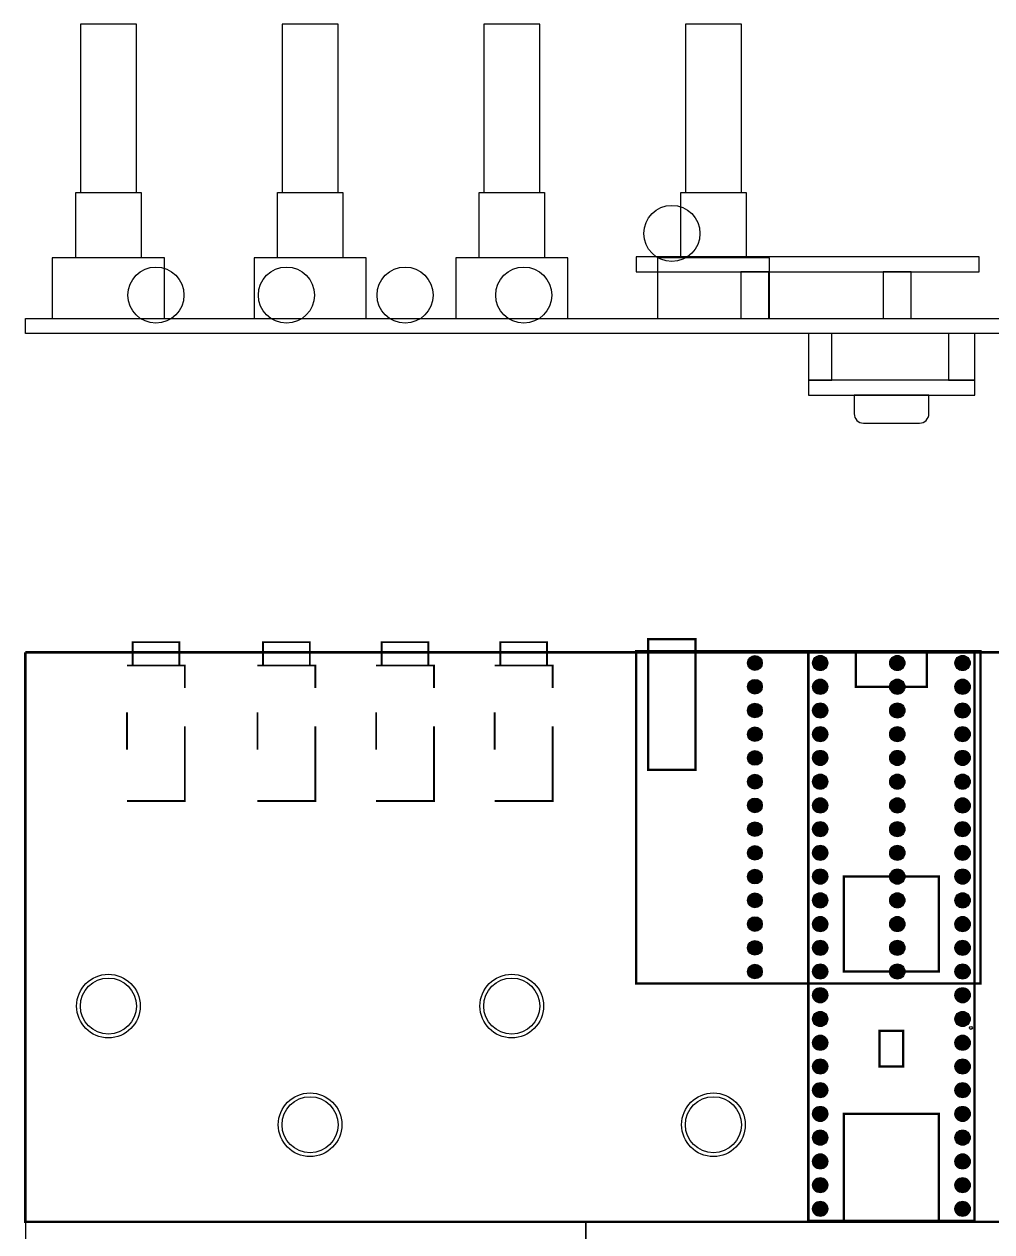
# Model space of a CAD drawing. Header units: millimetres. Extents: x -175 to 2286, y -1714 to 1134.
# Drawn here: x 611.4 to 715, y -225.2 to -96 of the extents above; entities that cross this region are included whole.
import ezdxf

# ---------------------------------------------------------------- set-up
doc = ezdxf.new("R2010")
doc.units = ezdxf.units.MM
for name, color, linetype, true_color in [('BoardOutLine', 6, 'Continuous', 0xff00ff), ('BottomSilkLayer', 7, 'Continuous', 0x66cc33), ('BottomSolderMaskLayer', 7, 'Continuous', 0xaa00ff), ('Hole', 7, 'Continuous', 0x222222), ('Multi-Layer', 7, 'Continuous', 0xc0c0c0), ('TopLayer', 1, 'Continuous', 0xff0000), ('TopSilkLayer', 7, 'Continuous', 0xffcc00), ('TopSolderMaskLayer', 7, 'Continuous', 0x800080)]:
    doc.layers.add(name, color=color, linetype=linetype, true_color=true_color)
doc.layers.add('header', color=190, linetype='Continuous')
doc.layers.add('pcb', color=104, linetype='Continuous')

msp = doc.modelspace()

# ---------------------------------------------------------------- hatches: boundary and pattern name
at = {"layer": 'BottomSolderMaskLayer'}
for points in [[(688.8404496884101, -164.3360597514082, 1), (690.4152528380164, -164.3360597514082, 1)], [(695.800063607638, -164.3363137519162, 1), (697.4256668588445, -164.3363137519162, 1)], [(704.0550801176709, -164.3360597514082, 1), (705.6806833688773, -164.3360597514082, 1)], [(711.040094087699, -164.3363137519162, 1), (712.6656973389055, -164.3363137519162, 1)], [(688.8404496884101, -166.8760648314184, 1), (690.4152528380164, -166.8760648314184, 1)], [(695.800063607638, -166.8763188319264, 1), (697.4256668588445, -166.8763188319264, 1)], [(704.0550801176709, -166.8760648314184, 1), (705.6806833688773, -166.8760648314184, 1)], [(711.040094087699, -166.8763188319264, 1), (712.6656973389055, -166.8763188319264, 1)], [(688.8404496884101, -169.4160699114285, 1), (690.4152528380164, -169.4160699114285, 1)], [(695.800063607638, -169.4163239119366, 1), (697.4256668588445, -169.4163239119366, 1)], [(704.0550801176709, -169.4160699114285, 1), (705.6806833688773, -169.4160699114285, 1)], [(711.040094087699, -169.4163239119366, 1), (712.6656973389055, -169.4163239119366, 1)], [(688.8404496884101, -171.9560749914386, 1), (690.4152528380164, -171.9560749914386, 1)], [(695.800063607638, -171.9563289919467, 1), (697.4256668588445, -171.9563289919467, 1)], [(704.0550801176709, -171.9560749914386, 1), (705.6806833688773, -171.9560749914386, 1)], [(711.040094087699, -171.9563289919467, 1), (712.6656973389055, -171.9563289919467, 1)], [(688.8404496884101, -174.4960800714489, 1), (690.4152528380164, -174.4960800714489, 1)], [(695.800063607638, -174.4963340719569, 1), (697.4256668588445, -174.4963340719569, 1)], [(704.0550801176709, -174.4960800714489, 1), (705.6806833688773, -174.4960800714489, 1)], [(711.040094087699, -174.4963340719569, 1), (712.6656973389055, -174.4963340719569, 1)], [(688.8404496884101, -177.036085151459, 1), (690.4152528380164, -177.036085151459, 1)], [(695.800063607638, -177.036339151967, 1), (697.4256668588445, -177.036339151967, 1)], [(704.0550801176709, -177.036085151459, 1), (705.6806833688773, -177.036085151459, 1)], [(711.040094087699, -177.036339151967, 1), (712.6656973389055, -177.036339151967, 1)], [(688.8404496884101, -179.5760902314692, 1), (690.4152528380164, -179.5760902314692, 1)], [(695.800063607638, -179.5763442319773, 1), (697.4256668588445, -179.5763442319773, 1)], [(704.0550801176709, -179.5760902314692, 1), (705.6806833688773, -179.5760902314692, 1)], [(711.040094087699, -179.5763442319773, 1), (712.6656973389055, -179.5763442319773, 1)], [(688.8404496884101, -182.1160953114793, 1), (690.4152528380164, -182.1160953114793, 1)], [(695.800063607638, -182.1163493119874, 1), (697.4256668588445, -182.1163493119874, 1)], [(704.0550801176709, -182.1160953114793, 1), (705.6806833688773, -182.1160953114793, 1)], [(711.040094087699, -182.1163493119874, 1), (712.6656973389055, -182.1163493119874, 1)], [(688.8404496884101, -184.6561003914895, 1), (690.4152528380164, -184.6561003914895, 1)], [(695.800063607638, -184.6563543919975, 1), (697.4256668588445, -184.6563543919975, 1)], [(704.0550801176709, -184.6561003914895, 1), (705.6806833688773, -184.6561003914895, 1)], [(711.040094087699, -184.6563543919975, 1), (712.6656973389055, -184.6563543919975, 1)], [(688.8404496884101, -187.1961054714997, 1), (690.4152528380164, -187.1961054714997, 1)], [(695.800063607638, -187.1963594720077, 1), (697.4256668588445, -187.1963594720077, 1)], [(704.0550801176709, -187.1961054714997, 1), (705.6806833688773, -187.1961054714997, 1)], [(711.040094087699, -187.1963594720077, 1), (712.6656973389055, -187.1963594720077, 1)], [(688.8404496884101, -189.7361105515098, 1), (690.4152528380164, -189.7361105515098, 1)], [(695.800063607638, -189.7363645520179, 1), (697.4256668588445, -189.7363645520179, 1)], [(704.0550801176709, -189.7361105515098, 1), (705.6806833688773, -189.7361105515098, 1)], [(711.040094087699, -189.7363645520179, 1), (712.6656973389055, -189.7363645520179, 1)], [(688.8404496884101, -192.2761156315199, 1), (690.4152528380164, -192.2761156315199, 1)], [(695.800063607638, -192.276369632028, 1), (697.4256668588445, -192.276369632028, 1)], [(704.0550801176709, -192.2761156315199, 1), (705.6806833688773, -192.2761156315199, 1)], [(711.040094087699, -192.276369632028, 1), (712.6656973389055, -192.276369632028, 1)], [(688.8404496884101, -194.8161207115301, 1), (690.4152528380164, -194.8161207115301, 1)], [(695.800063607638, -194.8163747120382, 1), (697.4256668588445, -194.8163747120382, 1)], [(704.0550801176709, -194.8161207115301, 1), (705.6806833688773, -194.8161207115301, 1)], [(711.040094087699, -194.8163747120382, 1), (712.6656973389055, -194.8163747120382, 1)], [(688.8404496884101, -197.3561257915403, 1), (690.4152528380164, -197.3561257915403, 1)], [(695.800063607638, -197.3563797920483, 1), (697.4256668588445, -197.3563797920483, 1)], [(704.0550801176709, -197.3561257915403, 1), (705.6806833688773, -197.3561257915403, 1)], [(711.040094087699, -197.3563797920483, 1), (712.6656973389055, -197.3563797920483, 1)], [(695.800063607638, -199.8963848720585, 1), (697.4256668588445, -199.8963848720585, 1)], [(711.040094087699, -199.8963848720585, 1), (712.6656973389055, -199.8963848720585, 1)], [(695.800063607638, -202.4363899520687, 1), (697.4256668588445, -202.4363899520687, 1)], [(711.040094087699, -202.4363899520687, 1), (712.6656973389055, -202.4363899520687, 1)], [(695.800063607638, -204.9763950320788, 1), (697.4256668588445, -204.9763950320788, 1)], [(711.040094087699, -204.9763950320788, 1), (712.6656973389055, -204.9763950320788, 1)], [(695.800063607638, -207.5164001120889, 1), (697.4256668588445, -207.5164001120889, 1)], [(711.040094087699, -207.5164001120889, 1), (712.6656973389055, -207.5164001120889, 1)], [(695.800063607638, -210.0564051920991, 1), (697.4256668588445, -210.0564051920991, 1)], [(711.040094087699, -210.0564051920991, 1), (712.6656973389055, -210.0564051920991, 1)], [(695.800063607638, -212.5964102721093, 1), (697.4256668588445, -212.5964102721093, 1)], [(711.040094087699, -212.5964102721093, 1), (712.6656973389055, -212.5964102721093, 1)], [(695.800063607638, -215.1364153521195, 1), (697.4256668588445, -215.1364153521195, 1)], [(711.040094087699, -215.1364153521195, 1), (712.6656973389055, -215.1364153521195, 1)], [(695.800063607638, -217.6764204321296, 1), (697.4256668588445, -217.6764204321296, 1)], [(711.040094087699, -217.6764204321296, 1), (712.6656973389055, -217.6764204321296, 1)], [(695.800063607638, -220.2164255121397, 1), (697.4256668588445, -220.2164255121397, 1)], [(711.040094087699, -220.2164255121397, 1), (712.6656973389055, -220.2164255121397, 1)], [(695.800063607638, -222.75643059215, 1), (697.4256668588445, -222.75643059215, 1)], [(711.040094087699, -222.75643059215, 1), (712.6656973389055, -222.75643059215, 1)]]:
    msp.add_hatch(color=256, dxfattribs=at).paths.add_polyline_path(points)
at = {"layer": 'Multi-Layer'}
for points in [[(688.8658497392103, -164.3360597514082, 1), (690.3898527872163, -164.3360597514082, 1)], [(695.8508637092382, -164.3363137519162, 1), (697.3748667572443, -164.3363137519162, 1)], [(704.1058802192711, -164.3360597514082, 1), (705.6298832672771, -164.3360597514082, 1)], [(711.0908941892992, -164.3363137519162, 1), (712.6148972373053, -164.3363137519162, 1)], [(688.8658497392103, -166.8760648314184, 1), (690.3898527872163, -166.8760648314184, 1)], [(695.8508637092382, -166.8763188319264, 1), (697.3748667572443, -166.8763188319264, 1)], [(704.1058802192711, -166.8760648314184, 1), (705.6298832672771, -166.8760648314184, 1)], [(711.0908941892992, -166.8763188319264, 1), (712.6148972373053, -166.8763188319264, 1)], [(688.8658497392103, -169.4160699114285, 1), (690.3898527872163, -169.4160699114285, 1)], [(695.8508637092382, -169.4163239119366, 1), (697.3748667572443, -169.4163239119366, 1)], [(704.1058802192711, -169.4160699114285, 1), (705.6298832672771, -169.4160699114285, 1)], [(711.0908941892992, -169.4163239119366, 1), (712.6148972373053, -169.4163239119366, 1)], [(688.8658497392103, -171.9560749914386, 1), (690.3898527872163, -171.9560749914386, 1)], [(695.8508637092382, -171.9563289919467, 1), (697.3748667572443, -171.9563289919467, 1)], [(704.1058802192711, -171.9560749914386, 1), (705.6298832672771, -171.9560749914386, 1)], [(711.0908941892992, -171.9563289919467, 1), (712.6148972373053, -171.9563289919467, 1)], [(688.8658497392103, -174.4960800714489, 1), (690.3898527872163, -174.4960800714489, 1)], [(695.8508637092382, -174.4963340719569, 1), (697.3748667572443, -174.4963340719569, 1)], [(704.1058802192711, -174.4960800714489, 1), (705.6298832672771, -174.4960800714489, 1)], [(711.0908941892992, -174.4963340719569, 1), (712.6148972373053, -174.4963340719569, 1)], [(688.8658497392103, -177.036085151459, 1), (690.3898527872163, -177.036085151459, 1)], [(695.8508637092382, -177.036339151967, 1), (697.3748667572443, -177.036339151967, 1)], [(704.1058802192711, -177.036085151459, 1), (705.6298832672771, -177.036085151459, 1)], [(711.0908941892992, -177.036339151967, 1), (712.6148972373053, -177.036339151967, 1)], [(688.8658497392103, -179.5760902314692, 1), (690.3898527872163, -179.5760902314692, 1)], [(695.8508637092382, -179.5763442319773, 1), (697.3748667572443, -179.5763442319773, 1)], [(704.1058802192711, -179.5760902314692, 1), (705.6298832672771, -179.5760902314692, 1)], [(711.0908941892992, -179.5763442319773, 1), (712.6148972373053, -179.5763442319773, 1)], [(688.8658497392103, -182.1160953114793, 1), (690.3898527872163, -182.1160953114793, 1)], [(695.8508637092382, -182.1163493119874, 1), (697.3748667572443, -182.1163493119874, 1)], [(704.1058802192711, -182.1160953114793, 1), (705.6298832672771, -182.1160953114793, 1)], [(711.0908941892992, -182.1163493119874, 1), (712.6148972373053, -182.1163493119874, 1)], [(688.8658497392103, -184.6561003914895, 1), (690.3898527872163, -184.6561003914895, 1)], [(695.8508637092382, -184.6563543919975, 1), (697.3748667572443, -184.6563543919975, 1)], [(704.1058802192711, -184.6561003914895, 1), (705.6298832672771, -184.6561003914895, 1)], [(711.0908941892992, -184.6563543919975, 1), (712.6148972373053, -184.6563543919975, 1)], [(688.8658497392103, -187.1961054714997, 1), (690.3898527872163, -187.1961054714997, 1)], [(695.8508637092382, -187.1963594720077, 1), (697.3748667572443, -187.1963594720077, 1)], [(704.1058802192711, -187.1961054714997, 1), (705.6298832672771, -187.1961054714997, 1)], [(711.0908941892992, -187.1963594720077, 1), (712.6148972373053, -187.1963594720077, 1)], [(688.8658497392103, -189.7361105515098, 1), (690.3898527872163, -189.7361105515098, 1)], [(695.8508637092382, -189.7363645520179, 1), (697.3748667572443, -189.7363645520179, 1)], [(704.1058802192711, -189.7361105515098, 1), (705.6298832672771, -189.7361105515098, 1)], [(711.0908941892992, -189.7363645520179, 1), (712.6148972373053, -189.7363645520179, 1)], [(688.8658497392103, -192.2761156315199, 1), (690.3898527872163, -192.2761156315199, 1)], [(695.8508637092382, -192.276369632028, 1), (697.3748667572443, -192.276369632028, 1)], [(704.1058802192711, -192.2761156315199, 1), (705.6298832672771, -192.2761156315199, 1)], [(711.0908941892992, -192.276369632028, 1), (712.6148972373053, -192.276369632028, 1)], [(688.8658497392103, -194.8161207115301, 1), (690.3898527872163, -194.8161207115301, 1)], [(695.8508637092382, -194.8163747120382, 1), (697.3748667572443, -194.8163747120382, 1)], [(704.1058802192711, -194.8161207115301, 1), (705.6298832672771, -194.8161207115301, 1)], [(711.0908941892992, -194.8163747120382, 1), (712.6148972373053, -194.8163747120382, 1)], [(688.8658497392103, -197.3561257915403, 1), (690.3898527872163, -197.3561257915403, 1)], [(695.8508637092382, -197.3563797920483, 1), (697.3748667572443, -197.3563797920483, 1)], [(704.1058802192711, -197.3561257915403, 1), (705.6298832672771, -197.3561257915403, 1)], [(711.0908941892992, -197.3563797920483, 1), (712.6148972373053, -197.3563797920483, 1)], [(695.8508637092382, -199.8963848720585, 1), (697.3748667572443, -199.8963848720585, 1)], [(711.0908941892992, -199.8963848720585, 1), (712.6148972373053, -199.8963848720585, 1)], [(695.8508637092382, -202.4363899520687, 1), (697.3748667572443, -202.4363899520687, 1)], [(711.0908941892992, -202.4363899520687, 1), (712.6148972373053, -202.4363899520687, 1)], [(695.8508637092382, -204.9763950320788, 1), (697.3748667572443, -204.9763950320788, 1)], [(711.0908941892992, -204.9763950320788, 1), (712.6148972373053, -204.9763950320788, 1)], [(695.8508637092382, -207.5164001120889, 1), (697.3748667572443, -207.5164001120889, 1)], [(711.0908941892992, -207.5164001120889, 1), (712.6148972373053, -207.5164001120889, 1)], [(695.8508637092382, -210.0564051920991, 1), (697.3748667572443, -210.0564051920991, 1)], [(711.0908941892992, -210.0564051920991, 1), (712.6148972373053, -210.0564051920991, 1)], [(695.8508637092382, -212.5964102721093, 1), (697.3748667572443, -212.5964102721093, 1)], [(711.0908941892992, -212.5964102721093, 1), (712.6148972373053, -212.5964102721093, 1)], [(695.8508637092382, -215.1364153521195, 1), (697.3748667572443, -215.1364153521195, 1)], [(711.0908941892992, -215.1364153521195, 1), (712.6148972373053, -215.1364153521195, 1)], [(695.8508637092382, -217.6764204321296, 1), (697.3748667572443, -217.6764204321296, 1)], [(711.0908941892992, -217.6764204321296, 1), (712.6148972373053, -217.6764204321296, 1)], [(695.8508637092382, -220.2164255121397, 1), (697.3748667572443, -220.2164255121397, 1)], [(711.0908941892992, -220.2164255121397, 1), (712.6148972373053, -220.2164255121397, 1)], [(695.8508637092382, -222.75643059215, 1), (697.3748667572443, -222.75643059215, 1)], [(711.0908941892992, -222.75643059215, 1), (712.6148972373053, -222.75643059215, 1)]]:
    msp.add_hatch(color=256, dxfattribs=at).paths.add_polyline_path(points)
at = {"layer": 'TopSolderMaskLayer'}
for points in [[(688.8404496884101, -164.3360597514082, 1), (690.4152528380164, -164.3360597514082, 1)], [(695.800063607638, -164.3363137519162, 1), (697.4256668588445, -164.3363137519162, 1)], [(704.0550801176709, -164.3360597514082, 1), (705.6806833688773, -164.3360597514082, 1)], [(711.040094087699, -164.3363137519162, 1), (712.6656973389055, -164.3363137519162, 1)], [(688.8404496884101, -166.8760648314184, 1), (690.4152528380164, -166.8760648314184, 1)], [(695.800063607638, -166.8763188319264, 1), (697.4256668588445, -166.8763188319264, 1)], [(704.0550801176709, -166.8760648314184, 1), (705.6806833688773, -166.8760648314184, 1)], [(711.040094087699, -166.8763188319264, 1), (712.6656973389055, -166.8763188319264, 1)], [(688.8404496884101, -169.4160699114285, 1), (690.4152528380164, -169.4160699114285, 1)], [(695.800063607638, -169.4163239119366, 1), (697.4256668588445, -169.4163239119366, 1)], [(704.0550801176709, -169.4160699114285, 1), (705.6806833688773, -169.4160699114285, 1)], [(711.040094087699, -169.4163239119366, 1), (712.6656973389055, -169.4163239119366, 1)], [(688.8404496884101, -171.9560749914386, 1), (690.4152528380164, -171.9560749914386, 1)], [(695.800063607638, -171.9563289919467, 1), (697.4256668588445, -171.9563289919467, 1)], [(704.0550801176709, -171.9560749914386, 1), (705.6806833688773, -171.9560749914386, 1)], [(711.040094087699, -171.9563289919467, 1), (712.6656973389055, -171.9563289919467, 1)], [(688.8404496884101, -174.4960800714489, 1), (690.4152528380164, -174.4960800714489, 1)], [(695.800063607638, -174.4963340719569, 1), (697.4256668588445, -174.4963340719569, 1)], [(704.0550801176709, -174.4960800714489, 1), (705.6806833688773, -174.4960800714489, 1)], [(711.040094087699, -174.4963340719569, 1), (712.6656973389055, -174.4963340719569, 1)], [(688.8404496884101, -177.036085151459, 1), (690.4152528380164, -177.036085151459, 1)], [(695.800063607638, -177.036339151967, 1), (697.4256668588445, -177.036339151967, 1)], [(704.0550801176709, -177.036085151459, 1), (705.6806833688773, -177.036085151459, 1)], [(711.040094087699, -177.036339151967, 1), (712.6656973389055, -177.036339151967, 1)], [(688.8404496884101, -179.5760902314692, 1), (690.4152528380164, -179.5760902314692, 1)], [(695.800063607638, -179.5763442319773, 1), (697.4256668588445, -179.5763442319773, 1)], [(704.0550801176709, -179.5760902314692, 1), (705.6806833688773, -179.5760902314692, 1)], [(711.040094087699, -179.5763442319773, 1), (712.6656973389055, -179.5763442319773, 1)], [(688.8404496884101, -182.1160953114793, 1), (690.4152528380164, -182.1160953114793, 1)], [(695.800063607638, -182.1163493119874, 1), (697.4256668588445, -182.1163493119874, 1)], [(704.0550801176709, -182.1160953114793, 1), (705.6806833688773, -182.1160953114793, 1)], [(711.040094087699, -182.1163493119874, 1), (712.6656973389055, -182.1163493119874, 1)], [(688.8404496884101, -184.6561003914895, 1), (690.4152528380164, -184.6561003914895, 1)], [(695.800063607638, -184.6563543919975, 1), (697.4256668588445, -184.6563543919975, 1)], [(704.0550801176709, -184.6561003914895, 1), (705.6806833688773, -184.6561003914895, 1)], [(711.040094087699, -184.6563543919975, 1), (712.6656973389055, -184.6563543919975, 1)], [(688.8404496884101, -187.1961054714997, 1), (690.4152528380164, -187.1961054714997, 1)], [(695.800063607638, -187.1963594720077, 1), (697.4256668588445, -187.1963594720077, 1)], [(704.0550801176709, -187.1961054714997, 1), (705.6806833688773, -187.1961054714997, 1)], [(711.040094087699, -187.1963594720077, 1), (712.6656973389055, -187.1963594720077, 1)], [(688.8404496884101, -189.7361105515098, 1), (690.4152528380164, -189.7361105515098, 1)], [(695.800063607638, -189.7363645520179, 1), (697.4256668588445, -189.7363645520179, 1)], [(704.0550801176709, -189.7361105515098, 1), (705.6806833688773, -189.7361105515098, 1)], [(711.040094087699, -189.7363645520179, 1), (712.6656973389055, -189.7363645520179, 1)], [(688.8404496884101, -192.2761156315199, 1), (690.4152528380164, -192.2761156315199, 1)], [(695.800063607638, -192.276369632028, 1), (697.4256668588445, -192.276369632028, 1)], [(704.0550801176709, -192.2761156315199, 1), (705.6806833688773, -192.2761156315199, 1)], [(711.040094087699, -192.276369632028, 1), (712.6656973389055, -192.276369632028, 1)], [(688.8404496884101, -194.8161207115301, 1), (690.4152528380164, -194.8161207115301, 1)], [(695.800063607638, -194.8163747120382, 1), (697.4256668588445, -194.8163747120382, 1)], [(704.0550801176709, -194.8161207115301, 1), (705.6806833688773, -194.8161207115301, 1)], [(711.040094087699, -194.8163747120382, 1), (712.6656973389055, -194.8163747120382, 1)], [(688.8404496884101, -197.3561257915403, 1), (690.4152528380164, -197.3561257915403, 1)], [(695.800063607638, -197.3563797920483, 1), (697.4256668588445, -197.3563797920483, 1)], [(704.0550801176709, -197.3561257915403, 1), (705.6806833688773, -197.3561257915403, 1)], [(711.040094087699, -197.3563797920483, 1), (712.6656973389055, -197.3563797920483, 1)], [(695.800063607638, -199.8963848720585, 1), (697.4256668588445, -199.8963848720585, 1)], [(711.040094087699, -199.8963848720585, 1), (712.6656973389055, -199.8963848720585, 1)], [(695.800063607638, -202.4363899520687, 1), (697.4256668588445, -202.4363899520687, 1)], [(711.040094087699, -202.4363899520687, 1), (712.6656973389055, -202.4363899520687, 1)], [(695.800063607638, -204.9763950320788, 1), (697.4256668588445, -204.9763950320788, 1)], [(711.040094087699, -204.9763950320788, 1), (712.6656973389055, -204.9763950320788, 1)], [(695.800063607638, -207.5164001120889, 1), (697.4256668588445, -207.5164001120889, 1)], [(711.040094087699, -207.5164001120889, 1), (712.6656973389055, -207.5164001120889, 1)], [(695.800063607638, -210.0564051920991, 1), (697.4256668588445, -210.0564051920991, 1)], [(711.040094087699, -210.0564051920991, 1), (712.6656973389055, -210.0564051920991, 1)], [(695.800063607638, -212.5964102721093, 1), (697.4256668588445, -212.5964102721093, 1)], [(711.040094087699, -212.5964102721093, 1), (712.6656973389055, -212.5964102721093, 1)], [(695.800063607638, -215.1364153521195, 1), (697.4256668588445, -215.1364153521195, 1)], [(711.040094087699, -215.1364153521195, 1), (712.6656973389055, -215.1364153521195, 1)], [(695.800063607638, -217.6764204321296, 1), (697.4256668588445, -217.6764204321296, 1)], [(711.040094087699, -217.6764204321296, 1), (712.6656973389055, -217.6764204321296, 1)], [(695.800063607638, -220.2164255121397, 1), (697.4256668588445, -220.2164255121397, 1)], [(711.040094087699, -220.2164255121397, 1), (712.6656973389055, -220.2164255121397, 1)], [(695.800063607638, -222.75643059215, 1), (697.4256668588445, -222.75643059215, 1)], [(711.040094087699, -222.75643059215, 1), (712.6656973389055, -222.75643059215, 1)]]:
    msp.add_hatch(color=256, dxfattribs=at).paths.add_polyline_path(points)

# ---------------------------------------------------------------- linework, layer by layer
for points in [[(617.4127128329363, -113.9595454588746), (623.4127128329363, -113.9595454588746), (623.4127128329363, -95.9595454588746), (617.4127128329363, -95.9595454588746)], [(639.0027560130228, -113.9595454588746), (645.0027560130228, -113.9595454588746), (645.0027560130228, -95.9595454588746), (639.0027560130228, -95.9595454588746)], [(660.592799193109, -113.9595454588746), (666.592799193109, -113.9595454588746), (666.592799193109, -95.9595454588746), (660.592799193109, -95.9595454588746)], [(682.1828423731955, -113.9595454588746), (688.1828423731955, -113.9595454588746), (688.1828423731955, -95.95954545887459), (682.1828423731955, -95.95954545887459)], [(616.9127128329363, -113.9595454588746), (623.9127128329363, -113.9595454588746), (623.9127128329363, -120.9595454588746), (616.9127128329363, -120.9595454588746)], [(638.5027560130228, -113.9595454588746), (645.5027560130228, -113.9595454588746), (645.5027560130228, -120.9595454588746), (638.5027560130228, -120.9595454588746)], [(660.092799193109, -113.9595454588746), (667.092799193109, -113.9595454588746), (667.092799193109, -120.9595454588746), (660.092799193109, -120.9595454588746)], [(681.6828423731955, -113.9595454588746), (688.6828423731955, -113.9595454588746), (688.6828423731955, -120.9595454588746), (681.6828423731955, -120.9595454588746)], [(614.4127128329363, -127.4595454588746), (626.4127128329363, -127.4595454588746), (626.4127128329363, -120.9595454588746), (614.4127128329363, -120.9595454588746)], [(636.0027560130228, -127.4595454588746), (648.0027560130228, -127.4595454588746), (648.0027560130228, -120.9595454588746), (636.0027560130228, -120.9595454588746)], [(657.592799193109, -127.4595454588746), (669.592799193109, -127.4595454588746), (669.592799193109, -120.9595454588746), (657.592799193109, -120.9595454588746)], [(679.1828423731955, -127.4595454588746), (691.1828423731955, -127.4595454588746), (691.1828423731955, -120.9595454588746), (679.1828423731955, -120.9595454588746)], [(611.5228220531548, -284.1531793856475), (671.5228220531548, -284.1531793856475), (671.5228220531548, -224.1531793856475), (611.5228220531548, -224.1531793856475)], [(671.5228220531548, -284.1531793856475), (731.5228220531548, -284.1531793856475), (731.5228220531548, -224.1531793856475), (671.5228220531548, -224.1531793856475)]]:
    msp.add_lwpolyline(points, close=True)
msp.add_lwpolyline([(701.2485884080256, -138.6595454588746), (707.2485884080256, -138.6595454588746, 0.414213562373095), (708.2485884080256, -137.6595454588746), (708.2485884080256, -135.6595454588746), (700.2485884080256, -135.6595454588746), (700.2485884080256, -137.6595454588746, 0.414213562373095)], format="xyb", close=True)
for centre in [(680.7377318829746, -118.3595454588746), (625.5028068131244, -124.9595454588746), (639.4728093531294, -124.9595454588746), (652.1728093531295, -124.9595454588746), (664.8728093531295, -124.9595454588746)]:
    msp.add_circle(centre, 3)
at = {"layer": 'BoardOutLine', "const_width": 0.254000508001016}
for points in [[(611.5227712530533, -163.1931844656576), (611.5227712530533, -163.1931844656576), (850.2827661730432, -163.1931844656576)], [(850.2828169731446, -163.1931844656576), (850.2828169731446, -224.1531793856475), (611.5228220531548, -224.1531793856475), (611.5228220531548, -163.1931844656576)]]:
    msp.add_lwpolyline(points, dxfattribs=at)
at = {"layer": 'BottomSilkLayer', "const_width": 0.254000508001016}
for points in [[(695.3427610930329, -163.0661842116572), (695.3427610930329, -163.0661842116572), (713.122796653104, -163.0661842116572)], [(713.122796653104, -163.0661842116572), (713.122796653104, -224.026306131901), (695.3427610930329, -224.026306131901), (695.3427610930329, -163.0661842116572)]]:
    msp.add_lwpolyline(points, dxfattribs=at)
for points in [[(700.4227712530532, -163.0661842116572), (708.0427864930838, -163.0661842116572), (708.0427864930838, -166.8761918316724), (700.4227712530532, -166.8761918316724), (700.4227712530532, -163.0661842116572)], [(699.1527687130482, -187.1962324717537), (709.3127890330887, -187.1962324717537), (709.3127890330887, -197.3562527917943), (699.1527687130482, -197.3562527917943), (699.1527687130482, -187.1962324717537)], [(702.9627763330635, -203.7062654918197), (705.5027814130736, -203.7062654918197), (705.5027814130736, -207.5162731118349), (702.9627763330635, -207.5162731118349), (702.9627763330635, -203.7062654918197)], [(699.1527687130482, -212.5962832718552), (709.3127890330887, -212.5962832718552), (709.3127890330887, -224.026306131901), (699.1527687130482, -224.026306131901), (699.1527687130482, -212.5962832718552)]]:
    msp.add_lwpolyline(points, close=True, dxfattribs=at)
at = {"layer": 'BottomSolderMaskLayer'}
for centre, radius in [((689.6278512632133, -164.3360597514082), 0.7874015748031498), ((689.6277496630101, -164.3361359515607), 0.4724409448818898), ((696.6128652332412, -164.3363137519162), 0.8128016256032513), ((696.6127636330381, -164.3361867516622), 0.5066734400135467), ((704.8678817432741, -164.3360597514082), 0.8128016256032513), ((704.867780143071, -164.3361359515607), 0.4876809753619508), ((711.8528957133022, -164.3363137519162), 0.8128016256032513), ((711.8527941130989, -164.3361867516622), 0.5066734400135467), ((689.6278512632133, -166.8760648314184), 0.7874015748031498), ((689.6277496630101, -166.8761410315708), 0.4724409448818898), ((696.6128652332412, -166.8763188319264), 0.8128016256032513), ((696.6127636330381, -166.8761918316724), 0.5066734400135467), ((704.8678817432741, -166.8760648314184), 0.8128016256032513), ((704.867780143071, -166.8761410315708), 0.4876809753619508), ((711.8528957133022, -166.8763188319264), 0.8128016256032513), ((711.8527941130989, -166.8761918316724), 0.5066734400135467), ((689.6278512632133, -169.4160699114285), 0.7874015748031498), ((689.6277496630101, -169.4161461115809), 0.4724409448818898), ((696.6128652332412, -169.4163239119366), 0.8128016256032513), ((696.6127636330381, -169.4161969116825), 0.5066734400135467), ((704.8678817432741, -169.4160699114285), 0.8128016256032513), ((704.867780143071, -169.4161461115809), 0.4876809753619508), ((711.8528957133022, -169.4163239119366), 0.8128016256032513), ((711.8527941130989, -169.4161969116825), 0.5066734400135467), ((689.6278512632133, -171.9560749914386), 0.7874015748031498), ((689.6277496630101, -171.9561511915911), 0.4724409448818898), ((696.6128652332412, -171.9563289919467), 0.8128016256032513), ((696.6127636330381, -171.9562019916928), 0.5066734400135467), ((704.8678817432741, -171.9560749914386), 0.8128016256032513), ((704.867780143071, -171.9561511915911), 0.4876809753619508), ((711.8528957133022, -171.9563289919467), 0.8128016256032513), ((711.8527941130989, -171.9562019916928), 0.5066734400135467), ((689.6278512632133, -174.4960800714489), 0.7874015748031498), ((689.6277496630101, -174.4961562716013), 0.4724409448818898), ((696.6128652332412, -174.4963340719569), 0.8128016256032513), ((696.6127636330381, -174.4962070717029), 0.5066734400135467), ((704.8678817432741, -174.4960800714489), 0.8128016256032513), ((704.867780143071, -174.4961562716013), 0.4876809753619508), ((711.8528957133022, -174.4963340719569), 0.8128016256032513), ((711.8527941130989, -174.4962070717029), 0.5066734400135467), ((689.6278512632133, -177.036085151459), 0.7874015748031498), ((689.6277496630101, -177.0361613516114), 0.4724409448818898), ((696.6128652332412, -177.036339151967), 0.8128016256032513), ((696.6127636330381, -177.036212151713), 0.5066734400135467), ((704.8678817432741, -177.036085151459), 0.8128016256032513), ((704.867780143071, -177.0361613516114), 0.4876809753619508), ((711.8528957133022, -177.036339151967), 0.8128016256032513), ((711.8527941130989, -177.036212151713), 0.5066734400135467), ((689.6278512632133, -179.5760902314692), 0.7874015748031498), ((689.6277496630101, -179.5761664316216), 0.4724409448818898), ((696.6128652332412, -179.5763442319773), 0.8128016256032513), ((696.6127636330381, -179.5762172317231), 0.5066734400135467), ((704.8678817432741, -179.5760902314692), 0.8128016256032513), ((704.867780143071, -179.5761664316216), 0.4876809753619508), ((711.8528957133022, -179.5763442319773), 0.8128016256032513), ((711.8527941130989, -179.5762172317231), 0.5066734400135467), ((689.6278512632133, -182.1160953114793), 0.7874015748031498), ((689.6277496630101, -182.1161715116317), 0.4724409448818898), ((696.6128652332412, -182.1163493119874), 0.8128016256032513), ((696.6127636330381, -182.1162223117334), 0.5066734400135467), ((704.8678817432741, -182.1160953114793), 0.8128016256032513), ((704.867780143071, -182.1161715116317), 0.4876809753619508), ((711.8528957133022, -182.1163493119874), 0.8128016256032513), ((711.8527941130989, -182.1162223117334), 0.5066734400135467), ((689.6278512632133, -184.6561003914895), 0.7874015748031498), ((689.6277496630101, -184.656176591642), 0.4724409448818898), ((696.6128652332412, -184.6563543919975), 0.8128016256032513), ((696.6127636330381, -184.6562273917435), 0.5066734400135467), ((704.8678817432741, -184.6561003914895), 0.8128016256032513), ((704.867780143071, -184.656176591642), 0.4876809753619508), ((711.8528957133022, -184.6563543919975), 0.8128016256032513), ((711.8527941130989, -184.6562273917435), 0.5066734400135467), ((689.6278512632133, -187.1961054714997), 0.7874015748031498), ((689.6277496630101, -187.1961816716521), 0.4724409448818898), ((696.6128652332412, -187.1963594720077), 0.8128016256032513), ((696.6127636330381, -187.1962324717537), 0.5066734400135467), ((704.8678817432741, -187.1961054714997), 0.8128016256032513), ((704.867780143071, -187.1961816716521), 0.4876809753619508), ((711.8528957133022, -187.1963594720077), 0.8128016256032513), ((711.8527941130989, -187.1962324717537), 0.5066734400135467), ((689.6278512632133, -189.7361105515098), 0.7874015748031498), ((689.6277496630101, -189.7361867516622), 0.4724409448818898), ((696.6128652332412, -189.7363645520179), 0.8128016256032513), ((696.6127636330381, -189.7362375517638), 0.5066734400135467), ((704.8678817432741, -189.7361105515098), 0.8128016256032513), ((704.867780143071, -189.7361867516622), 0.4876809753619508), ((711.8528957133022, -189.7363645520179), 0.8128016256032513), ((711.8527941130989, -189.7362375517638), 0.5066734400135467), ((689.6278512632133, -192.2761156315199), 0.7874015748031498), ((689.6277496630101, -192.2761918316723), 0.4724409448818898), ((696.6128652332412, -192.276369632028), 0.8128016256032513), ((696.6127636330381, -192.276242631774), 0.5066734400135467), ((704.8678817432741, -192.2761156315199), 0.8128016256032513), ((704.867780143071, -192.2761918316723), 0.4876809753619508), ((711.8528957133022, -192.276369632028), 0.8128016256032513), ((711.8527941130989, -192.276242631774), 0.5066734400135467), ((689.6278512632133, -194.8161207115301), 0.7874015748031498), ((689.6277496630101, -194.8161969116826), 0.4724409448818898), ((696.6128652332412, -194.8163747120382), 0.8128016256032513), ((696.6127636330381, -194.8162477117842), 0.5066734400135467), ((704.8678817432741, -194.8161207115301), 0.8128016256032513), ((704.867780143071, -194.8161969116826), 0.4876809753619508), ((711.8528957133022, -194.8163747120382), 0.8128016256032513), ((711.8527941130989, -194.8162477117842), 0.5066734400135467), ((689.6278512632133, -197.3561257915403), 0.7874015748031498), ((689.6277496630101, -197.3562019916927), 0.4724409448818898), ((696.6128652332412, -197.3563797920483), 0.8128016256032513), ((696.6127636330381, -197.3562527917943), 0.5066734400135467), ((704.8678817432741, -197.3561257915403), 0.8128016256032513), ((704.867780143071, -197.3562019916927), 0.4876809753619508), ((711.8528957133022, -197.3563797920483), 0.8128016256032513), ((711.8527941130989, -197.3562527917943), 0.5066734400135467), ((696.6128652332412, -199.8963848720585), 0.8128016256032513), ((696.6127636330381, -199.8962578718044), 0.5066734400135467), ((711.8528957133022, -199.8963848720585), 0.8128016256032513), ((711.8527941130989, -199.8962578718044), 0.5066734400135467), ((696.6128652332412, -202.4363899520687), 0.8128016256032513), ((711.8528957133022, -202.4363899520687), 0.8128016256032513), ((696.6127636330381, -202.4362629518146), 0.5066734400135467), ((711.8527941130989, -202.4362629518146), 0.5066734400135467), ((696.6128652332412, -204.9763950320788), 0.8128016256032513), ((711.8528957133022, -204.9763950320788), 0.8128016256032513), ((696.6127636330381, -204.9762680318248), 0.5066734400135467), ((711.8527941130989, -204.9762680318248), 0.5066734400135467), ((696.6128652332412, -207.5164001120889), 0.8128016256032513), ((711.8528957133022, -207.5164001120889), 0.8128016256032513), ((696.6127636330381, -207.5162731118349), 0.5066734400135467), ((711.8527941130989, -207.5162731118349), 0.5066734400135467), ((696.6128652332412, -210.0564051920991), 0.8128016256032513), ((711.8528957133022, -210.0564051920991), 0.8128016256032513), ((696.6127636330381, -210.0562781918451), 0.5066734400135467), ((711.8527941130989, -210.0562781918451), 0.5066734400135467), ((696.6128652332412, -212.5964102721093), 0.8128016256032513), ((711.8528957133022, -212.5964102721093), 0.8128016256032513), ((696.6127636330381, -212.5962832718552), 0.5066734400135467), ((711.8527941130989, -212.5962832718552), 0.5066734400135467), ((696.6128652332412, -215.1364153521195), 0.8128016256032513), ((711.8528957133022, -215.1364153521195), 0.8128016256032513), ((696.6127636330381, -215.1362883518655), 0.5066734400135467), ((711.8527941130989, -215.1362883518655), 0.5066734400135467), ((696.6128652332412, -217.6764204321296), 0.8128016256032513), ((711.8528957133022, -217.6764204321296), 0.8128016256032513), ((696.6127636330381, -217.6762934318756), 0.5066734400135467), ((711.8527941130989, -217.6762934318756), 0.5066734400135467), ((696.6128652332412, -220.2164255121397), 0.8128016256032513), ((696.6127636330381, -220.2162985118857), 0.5066734400135467), ((711.8528957133022, -220.2164255121397), 0.8128016256032513), ((711.8527941130989, -220.2162985118857), 0.5066734400135467), ((696.6128652332412, -222.75643059215), 0.8128016256032513), ((696.6127636330381, -222.7563035918959), 0.5066734400135467), ((711.8528957133022, -222.75643059215), 0.8128016256032513), ((711.8527941130989, -222.7563035918959), 0.5066734400135467)]:
    msp.add_circle(centre, radius, dxfattribs=at)
at = {"layer": 'header'}
for points in [[(688.1277496630101, -127.4595454588746), (691.1277496630101, -127.4595454588746), (691.1277496630101, -122.4595454588746), (688.1277496630101, -122.4595454588746)], [(703.367780143071, -127.4595454588746), (706.367780143071, -127.4595454588746), (706.367780143071, -122.4595454588746), (703.367780143071, -122.4595454588746)], [(695.3427610930329, -134.0595454588746), (697.8627636330381, -134.0595454588746), (697.8627636330381, -129.0595454588746), (695.3427610930329, -129.0595454588746)], [(710.3527941130989, -134.0595454588746), (713.1544157230182, -134.0595454588746), (713.1544157230182, -129.0595454588746), (710.3527941130989, -129.0595454588746)]]:
    msp.add_lwpolyline(points, close=True, dxfattribs=at)
at = {"layer": 'Hole'}
msp.add_circle((712.7518035111176, -203.3906698606283), 0.1524003048006096, dxfattribs=at)
at = {"layer": 'Multi-Layer'}
for centre, radius in [((689.6278512632133, -164.3360597514082), 0.7620015240030481), ((689.6277496630101, -164.3361359515607), 0.4572009144018289), ((696.6128652332412, -164.3363137519162), 0.7620015240030481), ((696.6127636330381, -164.3361867516622), 0.4750063500127001), ((704.8678817432741, -164.3360597514082), 0.7620015240030481), ((704.867780143071, -164.3361359515607), 0.4572009144018289), ((711.8528957133022, -164.3363137519162), 0.7620015240030481), ((711.8527941130989, -164.3361867516622), 0.4750063500127001), ((689.6278512632133, -166.8760648314184), 0.7620015240030481), ((689.6277496630101, -166.8761410315708), 0.4572009144018289), ((696.6128652332412, -166.8763188319264), 0.7620015240030481), ((696.6127636330381, -166.8761918316724), 0.4750063500127001), ((704.8678817432741, -166.8760648314184), 0.7620015240030481), ((704.867780143071, -166.8761410315708), 0.4572009144018289), ((711.8528957133022, -166.8763188319264), 0.7620015240030481), ((711.8527941130989, -166.8761918316724), 0.4750063500127001), ((689.6278512632133, -169.4160699114285), 0.7620015240030481), ((689.6277496630101, -169.4161461115809), 0.4572009144018289), ((696.6128652332412, -169.4163239119366), 0.7620015240030481), ((696.6127636330381, -169.4161969116825), 0.4750063500127001), ((704.8678817432741, -169.4160699114285), 0.7620015240030481), ((704.867780143071, -169.4161461115809), 0.4572009144018289), ((711.8528957133022, -169.4163239119366), 0.7620015240030481), ((711.8527941130989, -169.4161969116825), 0.4750063500127001), ((689.6278512632133, -171.9560749914386), 0.7620015240030481), ((689.6277496630101, -171.9561511915911), 0.4572009144018289), ((696.6128652332412, -171.9563289919467), 0.7620015240030481), ((696.6127636330381, -171.9562019916928), 0.4750063500127001), ((704.8678817432741, -171.9560749914386), 0.7620015240030481), ((704.867780143071, -171.9561511915911), 0.4572009144018289), ((711.8528957133022, -171.9563289919467), 0.7620015240030481), ((711.8527941130989, -171.9562019916928), 0.4750063500127001), ((689.6278512632133, -174.4960800714489), 0.7620015240030481), ((689.6277496630101, -174.4961562716013), 0.4572009144018289), ((696.6128652332412, -174.4963340719569), 0.7620015240030481), ((696.6127636330381, -174.4962070717029), 0.4750063500127001), ((704.8678817432741, -174.4960800714489), 0.7620015240030481), ((704.867780143071, -174.4961562716013), 0.4572009144018289), ((711.8528957133022, -174.4963340719569), 0.7620015240030481), ((711.8527941130989, -174.4962070717029), 0.4750063500127001), ((689.6278512632133, -177.036085151459), 0.7620015240030481), ((689.6277496630101, -177.0361613516114), 0.4572009144018289), ((696.6128652332412, -177.036339151967), 0.7620015240030481), ((696.6127636330381, -177.036212151713), 0.4750063500127001), ((704.8678817432741, -177.036085151459), 0.7620015240030481), ((704.867780143071, -177.0361613516114), 0.4572009144018289), ((711.8528957133022, -177.036339151967), 0.7620015240030481), ((711.8527941130989, -177.036212151713), 0.4750063500127001), ((689.6278512632133, -179.5760902314692), 0.7620015240030481), ((689.6277496630101, -179.5761664316216), 0.4572009144018289), ((696.6128652332412, -179.5763442319773), 0.7620015240030481), ((696.6127636330381, -179.5762172317231), 0.4750063500127001), ((704.8678817432741, -179.5760902314692), 0.7620015240030481), ((704.867780143071, -179.5761664316216), 0.4572009144018289), ((711.8528957133022, -179.5763442319773), 0.7620015240030481), ((711.8527941130989, -179.5762172317231), 0.4750063500127001), ((689.6278512632133, -182.1160953114793), 0.7620015240030481), ((689.6277496630101, -182.1161715116317), 0.4572009144018289), ((696.6128652332412, -182.1163493119874), 0.7620015240030481), ((696.6127636330381, -182.1162223117334), 0.4750063500127001), ((704.8678817432741, -182.1160953114793), 0.7620015240030481), ((704.867780143071, -182.1161715116317), 0.4572009144018289), ((711.8528957133022, -182.1163493119874), 0.7620015240030481), ((711.8527941130989, -182.1162223117334), 0.4750063500127001), ((689.6278512632133, -184.6561003914895), 0.7620015240030481), ((689.6277496630101, -184.656176591642), 0.4572009144018289), ((696.6128652332412, -184.6563543919975), 0.7620015240030481), ((696.6127636330381, -184.6562273917435), 0.4750063500127001), ((704.8678817432741, -184.6561003914895), 0.7620015240030481), ((704.867780143071, -184.656176591642), 0.4572009144018289), ((711.8528957133022, -184.6563543919975), 0.7620015240030481), ((711.8527941130989, -184.6562273917435), 0.4750063500127001), ((689.6278512632133, -187.1961054714997), 0.7620015240030481), ((689.6277496630101, -187.1961816716521), 0.4572009144018289), ((696.6128652332412, -187.1963594720077), 0.7620015240030481), ((696.6127636330381, -187.1962324717537), 0.4750063500127001), ((704.8678817432741, -187.1961054714997), 0.7620015240030481), ((704.867780143071, -187.1961816716521), 0.4572009144018289), ((711.8528957133022, -187.1963594720077), 0.7620015240030481), ((711.8527941130989, -187.1962324717537), 0.4750063500127001), ((689.6278512632133, -189.7361105515098), 0.7620015240030481), ((689.6277496630101, -189.7361867516622), 0.4572009144018289), ((696.6128652332412, -189.7363645520179), 0.7620015240030481), ((696.6127636330381, -189.7362375517638), 0.4750063500127001), ((704.8678817432741, -189.7361105515098), 0.7620015240030481), ((704.867780143071, -189.7361867516622), 0.4572009144018289), ((711.8528957133022, -189.7363645520179), 0.7620015240030481), ((711.8527941130989, -189.7362375517638), 0.4750063500127001), ((689.6278512632133, -192.2761156315199), 0.7620015240030481), ((689.6277496630101, -192.2761918316723), 0.4572009144018289), ((696.6128652332412, -192.276369632028), 0.7620015240030481), ((696.6127636330381, -192.276242631774), 0.4750063500127001), ((704.8678817432741, -192.2761156315199), 0.7620015240030481), ((704.867780143071, -192.2761918316723), 0.4572009144018289), ((711.8528957133022, -192.276369632028), 0.7620015240030481), ((711.8527941130989, -192.276242631774), 0.4750063500127001), ((689.6278512632133, -194.8161207115301), 0.7620015240030481), ((689.6277496630101, -194.8161969116826), 0.4572009144018289), ((696.6128652332412, -194.8163747120382), 0.7620015240030481), ((696.6127636330381, -194.8162477117842), 0.4750063500127001), ((704.8678817432741, -194.8161207115301), 0.7620015240030481), ((704.867780143071, -194.8161969116826), 0.4572009144018289), ((711.8528957133022, -194.8163747120382), 0.7620015240030481), ((711.8527941130989, -194.8162477117842), 0.4750063500127001), ((689.6278512632133, -197.3561257915403), 0.7620015240030481), ((689.6277496630101, -197.3562019916927), 0.4572009144018289), ((696.6128652332412, -197.3563797920483), 0.7620015240030481), ((696.6127636330381, -197.3562527917943), 0.4750063500127001), ((704.8678817432741, -197.3561257915403), 0.7620015240030481), ((704.867780143071, -197.3562019916927), 0.4572009144018289), ((711.8528957133022, -197.3563797920483), 0.7620015240030481), ((711.8527941130989, -197.3562527917943), 0.4750063500127001), ((696.6128652332412, -199.8963848720585), 0.7620015240030481), ((696.6127636330381, -199.8962578718044), 0.4750063500127001), ((711.8528957133022, -199.8963848720585), 0.7620015240030481), ((711.8527941130989, -199.8962578718044), 0.4750063500127001), ((696.6128652332412, -202.4363899520687), 0.7620015240030481), ((696.6127636330381, -202.4362629518146), 0.4750063500127001), ((711.8528957133022, -202.4363899520687), 0.7620015240030481), ((711.8527941130989, -202.4362629518146), 0.4750063500127001), ((696.6128652332412, -204.9763950320788), 0.7620015240030481), ((711.8528957133022, -204.9763950320788), 0.7620015240030481), ((696.6127636330381, -204.9762680318248), 0.4750063500127001), ((711.8527941130989, -204.9762680318248), 0.4750063500127001), ((696.6128652332412, -207.5164001120889), 0.7620015240030481), ((711.8528957133022, -207.5164001120889), 0.7620015240030481), ((696.6127636330381, -207.5162731118349), 0.4750063500127001), ((711.8527941130989, -207.5162731118349), 0.4750063500127001), ((696.6128652332412, -210.0564051920991), 0.7620015240030481), ((711.8528957133022, -210.0564051920991), 0.7620015240030481), ((696.6127636330381, -210.0562781918451), 0.4750063500127001), ((711.8527941130989, -210.0562781918451), 0.4750063500127001), ((696.6128652332412, -212.5964102721093), 0.7620015240030481), ((711.8528957133022, -212.5964102721093), 0.7620015240030481), ((696.6127636330381, -212.5962832718552), 0.4750063500127001), ((711.8527941130989, -212.5962832718552), 0.4750063500127001), ((696.6128652332412, -215.1364153521195), 0.7620015240030481), ((711.8528957133022, -215.1364153521195), 0.7620015240030481), ((696.6127636330381, -215.1362883518655), 0.4750063500127001), ((711.8527941130989, -215.1362883518655), 0.4750063500127001), ((696.6128652332412, -217.6764204321296), 0.7620015240030481), ((711.8528957133022, -217.6764204321296), 0.7620015240030481), ((696.6127636330381, -217.6762934318756), 0.4750063500127001), ((711.8527941130989, -217.6762934318756), 0.4750063500127001), ((696.6128652332412, -220.2164255121397), 0.7620015240030481), ((711.8528957133022, -220.2164255121397), 0.7620015240030481), ((696.6127636330381, -220.2162985118857), 0.4750063500127001), ((711.8527941130989, -220.2162985118857), 0.4750063500127001), ((696.6128652332412, -222.75643059215), 0.7620015240030481), ((696.6127636330381, -222.7563035918959), 0.4750063500127001), ((711.8528957133022, -222.75643059215), 0.7620015240030481), ((711.8527941130989, -222.7563035918959), 0.4750063500127001)]:
    msp.add_circle(centre, radius, dxfattribs=at)
at = {"layer": 'pcb'}
for points in [[(676.9277242629593, -122.4595454588746), (713.6360824141339, -122.4595454588746), (713.6360824141339, -120.8595454588746), (676.9277242629593, -120.8595454588746)], [(611.5227712530533, -127.4595454588746), (850.2828169731447, -127.4595454588746), (850.2828169731447, -129.0595454588746), (611.5227712530533, -129.0595454588746)], [(695.3427610930329, -135.6595454588746), (713.1544157230182, -135.6595454588746), (713.1544157230182, -134.0595454588746), (695.3427610930329, -134.0595454588746)]]:
    msp.add_lwpolyline(points, close=True, dxfattribs=at)
at = {"layer": 'TopLayer', "const_width": 0.254000508001016}
msp.add_lwpolyline([(696.6129922334952, -197.3559987912862), (696.6129922334952, -197.3559987912862), (696.6129922334952, -197.3562527917943)], dxfattribs=at)
at = {"layer": 'TopSilkLayer', "const_width": 0.1998983997967997}
for points in [[(628.0028068131243, -164.6031412855713), (628.0028068131243, -162.1032682858253), (623.0028068131245, -162.1032682858253), (623.0028068131245, -164.6031412855713)], [(641.9728093531293, -164.6031412855713), (641.9728093531293, -162.1032682858253), (636.9728093531295, -162.1032682858253), (636.9728093531295, -164.6031412855713)], [(654.6728093531295, -164.6031412855713), (654.6728093531295, -162.1032682858253), (649.6728093531295, -162.1032682858253), (649.6728093531295, -164.6031412855713)], [(667.3728093531296, -164.6031412855713), (667.3728093531296, -162.1032682858253), (662.3728093531294, -162.1032682858253), (662.3728093531294, -164.6031412855713)], [(628.6027560130227, -167.0031920856729), (628.6027560130227, -164.6031412855713), (622.402857613226, -164.6031412855713)], [(642.5727585530277, -167.0031920856729), (642.5727585530277, -164.6031412855713), (636.372860153231, -164.6031412855713)], [(655.272758553028, -167.0031920856729), (655.272758553028, -164.6031412855713), (649.0728601532311, -164.6031412855713)], [(667.9727585530278, -167.0031920856729), (667.9727585530278, -164.6031412855713), (661.7728601532309, -164.6031412855713)], [(622.402857613226, -169.6031412855713), (622.402857613226, -169.6031412855713), (622.402857613226, -173.6031412855713)], [(636.372860153231, -169.6031412855713), (636.372860153231, -169.6031412855713), (636.372860153231, -173.6031412855713)], [(649.0728601532311, -169.6031412855713), (649.0728601532311, -169.6031412855713), (649.0728601532311, -173.6031412855713)], [(661.7728601532309, -169.6031412855713), (661.7728601532309, -169.6031412855713), (661.7728601532309, -173.6031412855713)], [(628.6027560130227, -171.1032682858253), (628.6027560130227, -179.1032682858253), (622.402857613226, -179.1032682858253)], [(642.5727585530277, -171.1032682858253), (642.5727585530277, -179.1032682858253), (636.372860153231, -179.1032682858253)], [(655.272758553028, -171.1032682858253), (655.272758553028, -179.1032682858253), (649.0728601532311, -179.1032682858253)], [(667.9727585530278, -171.1032682858253), (667.9727585530278, -179.1032682858253), (661.7728601532309, -179.1032682858253)]]:
    msp.add_lwpolyline(points, dxfattribs=at)
at = {"layer": 'TopSilkLayer', "const_width": 0.254000508001016}
for points in [[(678.1977268029644, -163.0661334115556), (678.1977268029644, -175.7661588116064), (683.2777369629847, -175.7661588116064), (683.2777369629847, -161.7961308715504), (678.1977268029644, -161.7961308715504), (678.1977268029644, -163.0661334115556)], [(676.9277242629593, -163.0661334115556), (713.7577979231065, -163.0661334115556), (713.7577979231065, -198.6262045316978), (676.9277242629593, -198.6262045316978), (676.9277242629593, -163.0661334115556)]]:
    msp.add_lwpolyline(points, close=True, dxfattribs=at)
at = {"layer": 'TopSilkLayer'}
for centre, radius in [((620.4127128329363, -201.0518331829551), 3.403606807213615), ((663.592799193109, -201.0518331829551), 3.403606807213615), ((620.4127128329363, -201.0518331829551), 2.997205994411989), ((663.592799193109, -201.0518331829551), 2.997205994411989), ((642.0027560130228, -213.7518585830059), 3.403606807213615), ((685.1828423731955, -213.7518585830059), 3.403606807213615), ((642.0027560130228, -213.7518585830059), 2.997205994411989), ((685.1828423731955, -213.7518585830059), 2.997205994411989)]:
    msp.add_circle(centre, radius, dxfattribs=at)
at = {"layer": 'TopSolderMaskLayer'}
for centre, radius in [((689.6278512632133, -164.3360597514082), 0.7874015748031498), ((689.6277496630101, -164.3361359515607), 0.4724409448818898), ((696.6128652332412, -164.3363137519162), 0.8128016256032513), ((696.6127636330381, -164.3361867516622), 0.5066734400135467), ((704.8678817432741, -164.3360597514082), 0.8128016256032513), ((704.867780143071, -164.3361359515607), 0.4876809753619508), ((711.8528957133022, -164.3363137519162), 0.8128016256032513), ((711.8527941130989, -164.3361867516622), 0.5066734400135467), ((689.6278512632133, -166.8760648314184), 0.7874015748031498), ((689.6277496630101, -166.8761410315708), 0.4724409448818898), ((696.6128652332412, -166.8763188319264), 0.8128016256032513), ((696.6127636330381, -166.8761918316724), 0.5066734400135467), ((704.8678817432741, -166.8760648314184), 0.8128016256032513), ((704.867780143071, -166.8761410315708), 0.4876809753619508), ((711.8528957133022, -166.8763188319264), 0.8128016256032513), ((711.8527941130989, -166.8761918316724), 0.5066734400135467), ((689.6278512632133, -169.4160699114285), 0.7874015748031498), ((689.6277496630101, -169.4161461115809), 0.4724409448818898), ((696.6128652332412, -169.4163239119366), 0.8128016256032513), ((696.6127636330381, -169.4161969116825), 0.5066734400135467), ((704.8678817432741, -169.4160699114285), 0.8128016256032513), ((704.867780143071, -169.4161461115809), 0.4876809753619508), ((711.8528957133022, -169.4163239119366), 0.8128016256032513), ((711.8527941130989, -169.4161969116825), 0.5066734400135467), ((689.6278512632133, -171.9560749914386), 0.7874015748031498), ((689.6277496630101, -171.9561511915911), 0.4724409448818898), ((696.6128652332412, -171.9563289919467), 0.8128016256032513), ((696.6127636330381, -171.9562019916928), 0.5066734400135467), ((704.8678817432741, -171.9560749914386), 0.8128016256032513), ((704.867780143071, -171.9561511915911), 0.4876809753619508), ((711.8528957133022, -171.9563289919467), 0.8128016256032513), ((711.8527941130989, -171.9562019916928), 0.5066734400135467), ((689.6278512632133, -174.4960800714489), 0.7874015748031498), ((689.6277496630101, -174.4961562716013), 0.4724409448818898), ((696.6128652332412, -174.4963340719569), 0.8128016256032513), ((696.6127636330381, -174.4962070717029), 0.5066734400135467), ((704.8678817432741, -174.4960800714489), 0.8128016256032513), ((704.867780143071, -174.4961562716013), 0.4876809753619508), ((711.8528957133022, -174.4963340719569), 0.8128016256032513), ((711.8527941130989, -174.4962070717029), 0.5066734400135467), ((689.6278512632133, -177.036085151459), 0.7874015748031498), ((689.6277496630101, -177.0361613516114), 0.4724409448818898), ((696.6128652332412, -177.036339151967), 0.8128016256032513), ((696.6127636330381, -177.036212151713), 0.5066734400135467), ((704.8678817432741, -177.036085151459), 0.8128016256032513), ((704.867780143071, -177.0361613516114), 0.4876809753619508), ((711.8528957133022, -177.036339151967), 0.8128016256032513), ((711.8527941130989, -177.036212151713), 0.5066734400135467), ((689.6278512632133, -179.5760902314692), 0.7874015748031498), ((689.6277496630101, -179.5761664316216), 0.4724409448818898), ((696.6128652332412, -179.5763442319773), 0.8128016256032513), ((696.6127636330381, -179.5762172317231), 0.5066734400135467), ((704.8678817432741, -179.5760902314692), 0.8128016256032513), ((704.867780143071, -179.5761664316216), 0.4876809753619508), ((711.8528957133022, -179.5763442319773), 0.8128016256032513), ((711.8527941130989, -179.5762172317231), 0.5066734400135467), ((689.6278512632133, -182.1160953114793), 0.7874015748031498), ((689.6277496630101, -182.1161715116317), 0.4724409448818898), ((696.6128652332412, -182.1163493119874), 0.8128016256032513), ((696.6127636330381, -182.1162223117334), 0.5066734400135467), ((704.8678817432741, -182.1160953114793), 0.8128016256032513), ((704.867780143071, -182.1161715116317), 0.4876809753619508), ((711.8528957133022, -182.1163493119874), 0.8128016256032513), ((711.8527941130989, -182.1162223117334), 0.5066734400135467), ((689.6278512632133, -184.6561003914895), 0.7874015748031498), ((689.6277496630101, -184.656176591642), 0.4724409448818898), ((696.6128652332412, -184.6563543919975), 0.8128016256032513), ((696.6127636330381, -184.6562273917435), 0.5066734400135467), ((704.8678817432741, -184.6561003914895), 0.8128016256032513), ((704.867780143071, -184.656176591642), 0.4876809753619508), ((711.8528957133022, -184.6563543919975), 0.8128016256032513), ((711.8527941130989, -184.6562273917435), 0.5066734400135467), ((689.6278512632133, -187.1961054714997), 0.7874015748031498), ((689.6277496630101, -187.1961816716521), 0.4724409448818898), ((696.6128652332412, -187.1963594720077), 0.8128016256032513), ((696.6127636330381, -187.1962324717537), 0.5066734400135467), ((704.8678817432741, -187.1961054714997), 0.8128016256032513), ((704.867780143071, -187.1961816716521), 0.4876809753619508), ((711.8528957133022, -187.1963594720077), 0.8128016256032513), ((711.8527941130989, -187.1962324717537), 0.5066734400135467), ((689.6278512632133, -189.7361105515098), 0.7874015748031498), ((689.6277496630101, -189.7361867516622), 0.4724409448818898), ((696.6128652332412, -189.7363645520179), 0.8128016256032513), ((696.6127636330381, -189.7362375517638), 0.5066734400135467), ((704.8678817432741, -189.7361105515098), 0.8128016256032513), ((704.867780143071, -189.7361867516622), 0.4876809753619508), ((711.8528957133022, -189.7363645520179), 0.8128016256032513), ((711.8527941130989, -189.7362375517638), 0.5066734400135467), ((689.6278512632133, -192.2761156315199), 0.7874015748031498), ((689.6277496630101, -192.2761918316723), 0.4724409448818898), ((696.6128652332412, -192.276369632028), 0.8128016256032513), ((696.6127636330381, -192.276242631774), 0.5066734400135467), ((704.8678817432741, -192.2761156315199), 0.8128016256032513), ((704.867780143071, -192.2761918316723), 0.4876809753619508), ((711.8528957133022, -192.276369632028), 0.8128016256032513), ((711.8527941130989, -192.276242631774), 0.5066734400135467), ((689.6278512632133, -194.8161207115301), 0.7874015748031498), ((689.6277496630101, -194.8161969116826), 0.4724409448818898), ((696.6128652332412, -194.8163747120382), 0.8128016256032513), ((696.6127636330381, -194.8162477117842), 0.5066734400135467), ((704.8678817432741, -194.8161207115301), 0.8128016256032513), ((704.867780143071, -194.8161969116826), 0.4876809753619508), ((711.8528957133022, -194.8163747120382), 0.8128016256032513), ((711.8527941130989, -194.8162477117842), 0.5066734400135467), ((689.6278512632133, -197.3561257915403), 0.7874015748031498), ((689.6277496630101, -197.3562019916927), 0.4724409448818898), ((696.6128652332412, -197.3563797920483), 0.8128016256032513), ((696.6127636330381, -197.3562527917943), 0.5066734400135467), ((704.8678817432741, -197.3561257915403), 0.8128016256032513), ((704.867780143071, -197.3562019916927), 0.4876809753619508), ((711.8528957133022, -197.3563797920483), 0.8128016256032513), ((711.8527941130989, -197.3562527917943), 0.5066734400135467), ((696.6128652332412, -199.8963848720585), 0.8128016256032513), ((696.6127636330381, -199.8962578718044), 0.5066734400135467), ((711.8528957133022, -199.8963848720585), 0.8128016256032513), ((711.8527941130989, -199.8962578718044), 0.5066734400135467), ((696.6128652332412, -202.4363899520687), 0.8128016256032513), ((711.8528957133022, -202.4363899520687), 0.8128016256032513), ((696.6127636330381, -202.4362629518146), 0.5066734400135467), ((711.8527941130989, -202.4362629518146), 0.5066734400135467), ((696.6128652332412, -204.9763950320788), 0.8128016256032513), ((711.8528957133022, -204.9763950320788), 0.8128016256032513), ((696.6127636330381, -204.9762680318248), 0.5066734400135467), ((711.8527941130989, -204.9762680318248), 0.5066734400135467), ((696.6128652332412, -207.5164001120889), 0.8128016256032513), ((711.8528957133022, -207.5164001120889), 0.8128016256032513), ((696.6127636330381, -207.5162731118349), 0.5066734400135467), ((711.8527941130989, -207.5162731118349), 0.5066734400135467), ((696.6128652332412, -210.0564051920991), 0.8128016256032513), ((711.8528957133022, -210.0564051920991), 0.8128016256032513), ((696.6127636330381, -210.0562781918451), 0.5066734400135467), ((711.8527941130989, -210.0562781918451), 0.5066734400135467), ((696.6128652332412, -212.5964102721093), 0.8128016256032513), ((711.8528957133022, -212.5964102721093), 0.8128016256032513), ((696.6127636330381, -212.5962832718552), 0.5066734400135467), ((711.8527941130989, -212.5962832718552), 0.5066734400135467), ((696.6128652332412, -215.1364153521195), 0.8128016256032513), ((711.8528957133022, -215.1364153521195), 0.8128016256032513), ((696.6127636330381, -215.1362883518655), 0.5066734400135467), ((711.8527941130989, -215.1362883518655), 0.5066734400135467), ((696.6128652332412, -217.6764204321296), 0.8128016256032513), ((711.8528957133022, -217.6764204321296), 0.8128016256032513), ((696.6127636330381, -217.6762934318756), 0.5066734400135467), ((711.8527941130989, -217.6762934318756), 0.5066734400135467), ((696.6128652332412, -220.2164255121397), 0.8128016256032513), ((696.6127636330381, -220.2162985118857), 0.5066734400135467), ((711.8528957133022, -220.2164255121397), 0.8128016256032513), ((711.8527941130989, -220.2162985118857), 0.5066734400135467), ((696.6128652332412, -222.75643059215), 0.8128016256032513), ((696.6127636330381, -222.7563035918959), 0.5066734400135467), ((711.8528957133022, -222.75643059215), 0.8128016256032513), ((711.8527941130989, -222.7563035918959), 0.5066734400135467)]:
    msp.add_circle(centre, radius, dxfattribs=at)

doc.saveas('drawing.dxf')
